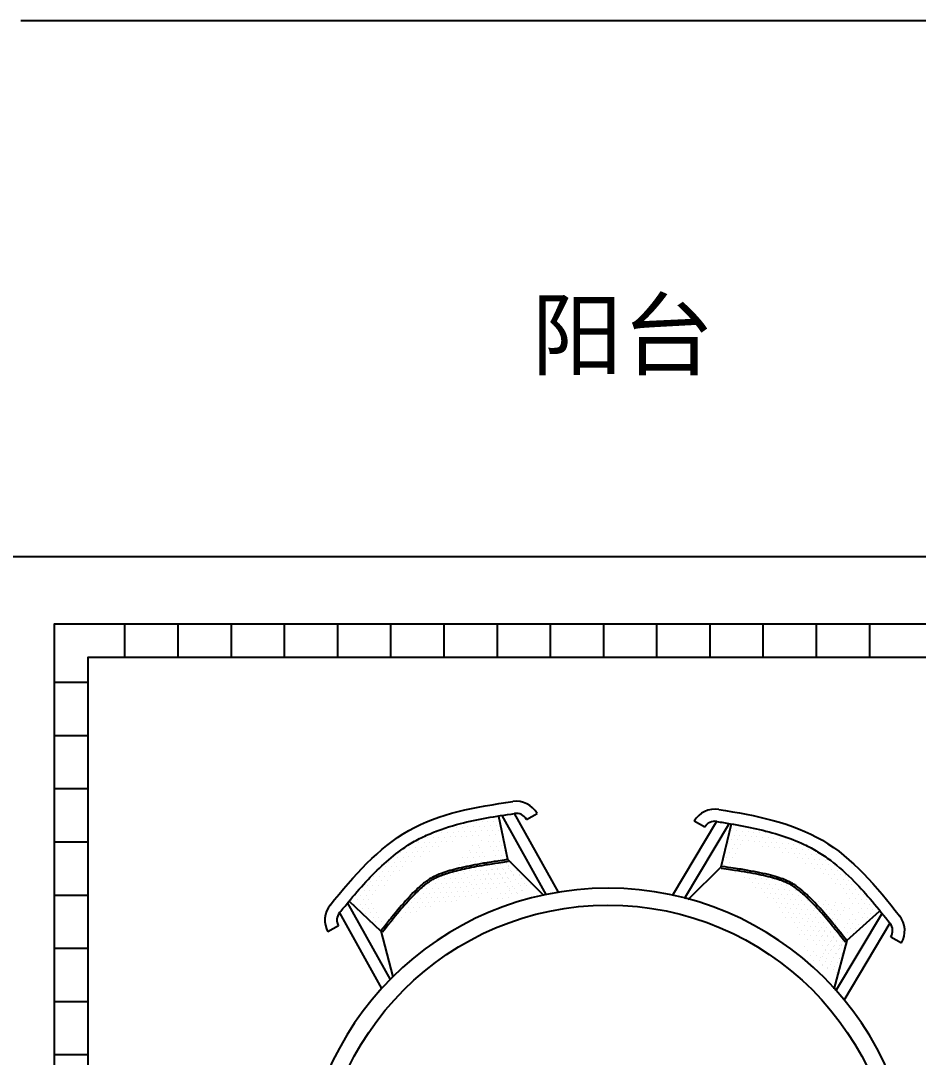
# Model space of a CAD drawing. Extents: x 3694 to 117786, y 20013 to 108631.
# Drawn here: x 80810 to 83489, y 38728 to 41821 of the extents above; entities that cross this region are included whole.
import ezdxf

# ---------------------------------------------------------------- set-up
doc = ezdxf.new("R2010")
doc.units = 0
doc.header["$LTSCALE"] = 1000
doc.header["$MEASUREMENT"] = 0
doc.linetypes.add('ACAD_ISO04W100', pattern=[30, 24, -3, 0, -3])
for name, color, linetype in [('BALCONY', 6, 'Continuous'), ('DOTE', 1, 'ACAD_ISO04W100'), ('PUB_TEXT', 7, 'Continuous'), ('家具', 253, 'Continuous'), ('铺地', 251, 'Continuous')]:
    doc.layers.add(name, color=color, linetype=linetype)
doc.layers.add('陈设', color=31, linetype='Continuous', lineweight=5)
doc.styles.get("Standard").update_dxf_attribs({"font": 'gbenor.shx', "bigfont": 'gbcbig.shx'})

# ---------------------------------------------------------------- blocks, each defined once
blk = doc.blocks.new('33')
at = {"layer": '家具'}
for p, q in [((-241537.2, 84683.5, 0), (-241406.3, 84448.7, 0)), ((-241500.5, 84666, 0), (-241469, 84683.9, 0)), ((-241574.4, 84678, 0), (-241442.8, 84441.9, 0)), ((-240933.6, 84660.1, 0), (-241066.2, 84438.1, 0)), ((-240896.3, 84654, 0), (-241030.3, 84429.6, 0)), ((-240968.9, 84642.9, 0), (-241000.2, 84661.3, 0)), ((-242034.9, 84416.6, 0), (-241907.6, 84188.3, 0)), ((-242058.8, 84387.3, 0), (-241932.9, 84161.5, 0)), ((-240439.6, 84385.9, 0), (-240578.2, 84153.8, 0)), ((-240441.1, 84382.9, 0), (-240441.1, 84382.9, 0)), ((-242061.6, 84348.1, 0), (-242093.2, 84330.2, 0)), ((-240416.3, 84356.4, 0), (-240554.1, 84125.7, 0)), ((-240413.1, 84315.9, 0), (-240381.8, 84297.5, 0))]:
    blk.add_line(p, q, dxfattribs=at)
at = {"layer": '家具', "color": 8, "linetype": 'Continuous'}
for p, q in [((-241683.4, 84656.7, 0), (-241683.4, 84656.7, 0)), ((-241666.5, 84657.5, 0), (-241666.5, 84657.5, 0)), ((-241649.6, 84658.3, 0), (-241649.6, 84658.3, 0)), ((-241632.7, 84659, 0), (-241632.7, 84659, 0)), ((-241615.8, 84659.8, 0), (-241615.8, 84659.8, 0)), ((-241599, 84660.5, 0), (-241599, 84660.5, 0)), ((-241589.4, 84674.5, 0), (-241589.4, 84674.5, 0)), ((-241556.8, 84546.4, 0), (-241583.3, 84674.9, 0)), ((-241582.1, 84661.3, 0), (-241582.1, 84661.3, 0)), ((-241572.6, 84675.3, 0), (-241572.6, 84675.3, 0)), ((-241769.9, 84625.8, 0), (-241769.9, 84625.8, 0)), ((-241753.1, 84626.5, 0), (-241753.1, 84626.5, 0)), ((-241736.2, 84627.3, 0), (-241736.2, 84627.3, 0)), ((-241726.7, 84641.3, 0), (-241726.7, 84641.3, 0)), ((-241719.3, 84628.1, 0), (-241719.3, 84628.1, 0)), ((-241709.8, 84642, 0), (-241709.8, 84642, 0)), ((-241702.4, 84628.8, 0), (-241702.4, 84628.8, 0)), ((-241692.9, 84642.8, 0), (-241692.9, 84642.8, 0)), ((-241685.5, 84629.6, 0), (-241685.5, 84629.6, 0)), ((-241676, 84643.5, 0), (-241676, 84643.5, 0)), ((-241668.6, 84630.3, 0), (-241668.6, 84630.3, 0)), ((-241661.3, 84617.1, 0), (-241661.3, 84617.1, 0)), ((-241659.1, 84644.3, 0), (-241659.1, 84644.3, 0)), ((-241651.8, 84631.1, 0), (-241651.8, 84631.1, 0)), ((-241644.4, 84617.9, 0), (-241644.4, 84617.9, 0)), ((-241642.2, 84645.1, 0), (-241642.2, 84645.1, 0)), ((-241634.9, 84631.9, 0), (-241634.9, 84631.9, 0)), ((-241625.4, 84645.8, 0), (-241625.4, 84645.8, 0)), ((-241618, 84632.6, 0), (-241618, 84632.6, 0)), ((-241610.6, 84619.4, 0), (-241610.6, 84619.4, 0)), ((-241608.5, 84646.6, 0), (-241608.5, 84646.6, 0)), ((-241601.1, 84633.4, 0), (-241601.1, 84633.4, 0)), ((-241593.8, 84620.2, 0), (-241593.8, 84620.2, 0)), ((-241591.6, 84647.3, 0), (-241591.6, 84647.3, 0)), ((-241584.2, 84634.1, 0), (-241584.2, 84634.1, 0)), ((-240897.7, 84620.6, 0), (-240897.7, 84620.6, 0)), ((-240890, 84633.6, 0), (-240890, 84633.6, 0)), ((-240882.2, 84646.5, 0), (-240882.2, 84646.5, 0)), ((-240880.9, 84619.3, 0), (-240880.9, 84619.3, 0)), ((-240873.1, 84632.3, 0), (-240873.1, 84632.3, 0)), ((-240865.3, 84645.3, 0), (-240865.3, 84645.3, 0)), ((-240864, 84618.1, 0), (-240864, 84618.1, 0)), ((-240856.2, 84631, 0), (-240856.2, 84631, 0)), ((-240848.5, 84644, 0), (-240848.5, 84644, 0)), ((-240839.4, 84629.8, 0), (-240839.4, 84629.8, 0)), ((-240822.5, 84628.5, 0), (-240822.5, 84628.5, 0)), ((-240805.7, 84627.2, 0), (-240805.7, 84627.2, 0)), ((-240788.8, 84626, 0), (-240788.8, 84626, 0)), ((-240772, 84624.7, 0), (-240772, 84624.7, 0)), ((-241839.6, 84595.6, 0), (-241839.6, 84595.6, 0)), ((-241822.7, 84596.3, 0), (-241822.7, 84596.3, 0)), ((-241813.2, 84610.3, 0), (-241813.2, 84610.3, 0)), ((-241805.9, 84597.1, 0), (-241805.9, 84597.1, 0)), ((-241796.3, 84611.1, 0), (-241796.3, 84611.1, 0)), ((-241789, 84597.9, 0), (-241789, 84597.9, 0)), ((-241779.5, 84611.8, 0), (-241779.5, 84611.8, 0)), ((-241772.1, 84598.6, 0), (-241772.1, 84598.6, 0)), ((-241762.6, 84612.6, 0), (-241762.6, 84612.6, 0)), ((-241755.2, 84599.4, 0), (-241755.2, 84599.4, 0)), ((-241745.7, 84613.3, 0), (-241745.7, 84613.3, 0)), ((-241738.3, 84600.1, 0), (-241738.3, 84600.1, 0)), ((-241728.8, 84614.1, 0), (-241728.8, 84614.1, 0)), ((-241721.5, 84600.9, 0), (-241721.5, 84600.9, 0)), ((-241711.9, 84614.9, 0), (-241711.9, 84614.9, 0)), ((-241695.1, 84615.6, 0), (-241695.1, 84615.6, 0)), ((-241678.2, 84616.4, 0), (-241678.2, 84616.4, 0)), ((-241662, 84587.3, 0), (-241662, 84587.3, 0)), ((-241645.1, 84588.1, 0), (-241645.1, 84588.1, 0)), ((-241635.6, 84602, 0), (-241635.6, 84602, 0)), ((-241615, 84598.8, 0), (-241615, 84598.8, 0)), ((-241598.1, 84599.5, 0), (-241598.1, 84599.5, 0)), ((-241590.7, 84586.3, 0), (-241590.7, 84586.3, 0)), ((-241581.2, 84600.3, 0), (-241581.2, 84600.3, 0)), ((-241581.2, 84600.3, 0), (-241581.2, 84600.3, 0)), ((-241573.8, 84587.1, 0), (-241573.8, 84587.1, 0)), ((-241573.8, 84587.1, 0), (-241573.8, 84587.1, 0)), ((-240896.4, 84593.4, 0), (-240896.4, 84593.4, 0)), ((-240888.6, 84606.3, 0), (-240888.6, 84606.3, 0)), ((-240879.5, 84592.1, 0), (-240879.5, 84592.1, 0)), ((-240871.8, 84605.1, 0), (-240871.8, 84605.1, 0)), ((-240862.7, 84590.8, 0), (-240862.7, 84590.8, 0)), ((-240854.9, 84603.8, 0), (-240854.9, 84603.8, 0)), ((-240847.2, 84616.8, 0), (-240847.2, 84616.8, 0)), ((-240838.1, 84602.5, 0), (-240838.1, 84602.5, 0)), ((-240830.3, 84615.5, 0), (-240830.3, 84615.5, 0)), ((-240821.2, 84601.3, 0), (-240821.2, 84601.3, 0)), ((-240813.4, 84614.3, 0), (-240813.4, 84614.3, 0)), ((-240804.4, 84600, 0), (-240804.4, 84600, 0)), ((-240796.6, 84613, 0), (-240796.6, 84613, 0)), ((-240787.5, 84598.7, 0), (-240787.5, 84598.7, 0)), ((-240779.7, 84611.7, 0), (-240779.7, 84611.7, 0)), ((-240770.6, 84597.5, 0), (-240770.6, 84597.5, 0)), ((-240762.9, 84610.5, 0), (-240762.9, 84610.5, 0)), ((-240753.8, 84596.2, 0), (-240753.8, 84596.2, 0)), ((-240746, 84609.2, 0), (-240746, 84609.2, 0)), ((-240736.9, 84595, 0), (-240736.9, 84595, 0)), ((-240729.2, 84607.9, 0), (-240729.2, 84607.9, 0)), ((-240720.1, 84593.7, 0), (-240720.1, 84593.7, 0)), ((-240712.3, 84606.7, 0), (-240712.3, 84606.7, 0)), ((-240703.2, 84592.4, 0), (-240703.2, 84592.4, 0)), ((-240686.4, 84591.2, 0), (-240686.4, 84591.2, 0)), ((-240669.5, 84589.9, 0), (-240669.5, 84589.9, 0)), ((-241875.6, 84566.9, 0), (-241875.6, 84566.9, 0)), ((-241866, 84580.9, 0), (-241866, 84580.9, 0)), ((-241858.7, 84567.7, 0), (-241858.7, 84567.7, 0)), ((-241849.2, 84581.6, 0), (-241849.2, 84581.6, 0)), ((-241841.8, 84568.4, 0), (-241841.8, 84568.4, 0)), ((-241834.4, 84555.2, 0), (-241834.4, 84555.2, 0)), ((-241832.3, 84582.4, 0), (-241832.3, 84582.4, 0)), ((-241824.9, 84569.2, 0), (-241824.9, 84569.2, 0)), ((-241817.6, 84556, 0), (-241817.6, 84556, 0)), ((-241815.4, 84583.1, 0), (-241815.4, 84583.1, 0)), ((-241808, 84569.9, 0), (-241808, 84569.9, 0)), ((-241798.5, 84583.9, 0), (-241798.5, 84583.9, 0)), ((-241791.1, 84570.7, 0), (-241791.1, 84570.7, 0)), ((-241781.6, 84584.7, 0), (-241781.6, 84584.7, 0)), ((-241764.7, 84585.4, 0), (-241764.7, 84585.4, 0)), ((-241671.5, 84573.4, 0), (-241671.5, 84573.4, 0)), ((-241666.3, 84566.7, 0), (-241666.3, 84566.7, 0)), ((-241649.4, 84567.4, 0), (-241649.4, 84567.4, 0)), ((-241639.9, 84581.4, 0), (-241639.9, 84581.4, 0)), ((-241632.5, 84568.2, 0), (-241632.5, 84568.2, 0)), ((-241607.6, 84585.6, 0), (-241607.6, 84585.6, 0)), ((-241600.2, 84572.4, 0), (-241600.2, 84572.4, 0)), ((-241592.9, 84559.2, 0), (-241592.9, 84559.2, 0)), ((-241592.9, 84559.2, 0), (-241592.9, 84559.2, 0)), ((-241583.4, 84573.1, 0), (-241583.4, 84573.1, 0)), ((-241583.4, 84573.1, 0), (-241583.4, 84573.1, 0)), ((-241576, 84559.9, 0), (-241576, 84559.9, 0)), ((-241576, 84559.9, 0), (-241576, 84559.9, 0)), ((-241566.5, 84573.9, 0), (-241566.5, 84573.9, 0)), ((-241566.5, 84573.9, 0), (-241566.5, 84573.9, 0)), ((-240911.9, 84567.4, 0), (-240911.9, 84567.4, 0)), ((-240904.1, 84580.4, 0), (-240904.1, 84580.4, 0)), ((-240895, 84566.2, 0), (-240895, 84566.2, 0)), ((-240887.3, 84579.1, 0), (-240887.3, 84579.1, 0)), ((-240878.2, 84564.9, 0), (-240878.2, 84564.9, 0)), ((-240870.4, 84577.9, 0), (-240870.4, 84577.9, 0)), ((-240795.3, 84585.8, 0), (-240795.3, 84585.8, 0)), ((-240778.4, 84584.5, 0), (-240778.4, 84584.5, 0)), ((-240761.6, 84583.2, 0), (-240761.6, 84583.2, 0)), ((-240744.7, 84582, 0), (-240744.7, 84582, 0)), ((-240735.6, 84567.7, 0), (-240735.6, 84567.7, 0)), ((-240727.8, 84580.7, 0), (-240727.8, 84580.7, 0)), ((-240718.7, 84566.5, 0), (-240718.7, 84566.5, 0)), ((-240711, 84579.4, 0), (-240711, 84579.4, 0)), ((-240701.9, 84565.2, 0), (-240701.9, 84565.2, 0)), ((-240694.1, 84578.2, 0), (-240694.1, 84578.2, 0)), ((-240685, 84563.9, 0), (-240685, 84563.9, 0)), ((-240677.3, 84576.9, 0), (-240677.3, 84576.9, 0)), ((-240668.2, 84562.7, 0), (-240668.2, 84562.7, 0)), ((-240660.4, 84575.6, 0), (-240660.4, 84575.6, 0)), ((-240651.3, 84561.4, 0), (-240651.3, 84561.4, 0)), ((-240643.6, 84574.4, 0), (-240643.6, 84574.4, 0)), ((-240634.5, 84560.1, 0), (-240634.5, 84560.1, 0)), ((-240617.6, 84558.9, 0), (-240617.6, 84558.9, 0)), ((-241921, 84524.3, 0), (-241921, 84524.3, 0)), ((-241911.5, 84538.2, 0), (-241911.5, 84538.2, 0)), ((-241904.1, 84525, 0), (-241904.1, 84525, 0)), ((-241902, 84552.2, 0), (-241902, 84552.2, 0)), ((-241894.6, 84539, 0), (-241894.6, 84539, 0)), ((-241887.2, 84525.8, 0), (-241887.2, 84525.8, 0)), ((-241885.1, 84552.9, 0), (-241885.1, 84552.9, 0)), ((-241877.7, 84539.7, 0), (-241877.7, 84539.7, 0)), ((-241870.4, 84526.5, 0), (-241870.4, 84526.5, 0)), ((-241868.2, 84553.7, 0), (-241868.2, 84553.7, 0)), ((-241860.8, 84540.5, 0), (-241860.8, 84540.5, 0)), ((-241851.3, 84554.5, 0), (-241851.3, 84554.5, 0)), ((-241844, 84541.3, 0), (-241844, 84541.3, 0)), ((-241700.1, 84531.5, 0), (-241700.1, 84531.5, 0)), ((-241694.9, 84524.8, 0), (-241694.9, 84524.8, 0)), ((-241692.7, 84551.9, 0), (-241692.7, 84551.9, 0)), ((-241685.3, 84538.7, 0), (-241685.3, 84538.7, 0)), ((-241675.8, 84552.7, 0), (-241675.8, 84552.7, 0)), ((-241668.5, 84539.5, 0), (-241668.5, 84539.5, 0)), ((-241658.9, 84553.5, 0), (-241658.9, 84553.5, 0)), ((-241651.6, 84540.3, 0), (-241651.6, 84540.3, 0)), ((-241642, 84554.2, 0), (-241642, 84554.2, 0)), ((-241634.7, 84541, 0), (-241634.7, 84541, 0)), ((-241627.3, 84527.8, 0), (-241627.3, 84527.8, 0)), ((-241625.2, 84555, 0), (-241625.2, 84555, 0)), ((-241617.8, 84541.8, 0), (-241617.8, 84541.8, 0)), ((-241610.4, 84528.6, 0), (-241610.4, 84528.6, 0)), ((-241595, 84532, 0), (-241595, 84532, 0)), ((-241593.6, 84529.3, 0), (-241593.6, 84529.3, 0)), ((-241585.5, 84546, 0), (-241585.5, 84546, 0)), ((-241585.5, 84546, 0), (-241585.5, 84546, 0)), ((-241578.2, 84532.8, 0), (-241578.2, 84532.8, 0)), ((-241578.2, 84532.8, 0), (-241578.2, 84532.8, 0)), ((-241568.6, 84546.7, 0), (-241568.6, 84546.7, 0)), ((-241568.6, 84546.7, 0), (-241568.6, 84546.7, 0)), ((-241561.3, 84533.5, 0), (-241561.3, 84533.5, 0)), ((-241561.3, 84533.5, 0), (-241561.3, 84533.5, 0)), ((-241554.6, 84527.4, 0), (-241554.6, 84527.4, 0)), ((-241554.6, 84527.4, 0), (-241554.6, 84527.4, 0)), ((-241553.1, 84524.8, 0), (-241553.1, 84524.8, 0)), ((-241545.1, 84541.4, 0), (-241545.1, 84541.4, 0)), ((-241537.7, 84528.2, 0), (-241537.7, 84528.2, 0)), ((-241537.7, 84528.2, 0), (-241537.7, 84528.2, 0)), ((-240913.7, 84532.4, 0), (-240913.7, 84532.4, 0)), ((-240902.8, 84553.2, 0), (-240902.8, 84553.2, 0)), ((-240893.7, 84538.9, 0), (-240893.7, 84538.9, 0)), ((-240885.9, 84551.9, 0), (-240885.9, 84551.9, 0)), ((-240692.8, 84551, 0), (-240692.8, 84551, 0)), ((-240675.9, 84549.7, 0), (-240675.9, 84549.7, 0)), ((-240666.9, 84535.5, 0), (-240666.9, 84535.5, 0)), ((-240659.1, 84548.4, 0), (-240659.1, 84548.4, 0)), ((-240650, 84534.2, 0), (-240650, 84534.2, 0)), ((-240642.2, 84547.2, 0), (-240642.2, 84547.2, 0)), ((-240633.1, 84532.9, 0), (-240633.1, 84532.9, 0)), ((-240625.4, 84545.9, 0), (-240625.4, 84545.9, 0)), ((-240616.3, 84531.7, 0), (-240616.3, 84531.7, 0)), ((-240608.5, 84544.6, 0), (-240608.5, 84544.6, 0)), ((-240599.4, 84530.4, 0), (-240599.4, 84530.4, 0)), ((-240582.6, 84529.1, 0), (-240582.6, 84529.1, 0)), ((-241956.9, 84495.6, 0), (-241956.9, 84495.6, 0)), ((-241947.4, 84509.5, 0), (-241947.4, 84509.5, 0)), ((-241940, 84496.3, 0), (-241940, 84496.3, 0)), ((-241930.5, 84510.3, 0), (-241930.5, 84510.3, 0)), ((-241923.2, 84497.1, 0), (-241923.2, 84497.1, 0)), ((-241913.6, 84511.1, 0), (-241913.6, 84511.1, 0)), ((-241906.3, 84497.9, 0), (-241906.3, 84497.9, 0)), ((-241896.8, 84511.8, 0), (-241896.8, 84511.8, 0)), ((-241879.9, 84512.6, 0), (-241879.9, 84512.6, 0)), ((-241752.9, 84502, 0), (-241752.9, 84502, 0)), ((-241736, 84502.8, 0), (-241736, 84502.8, 0)), ((-241726.5, 84516.8, 0), (-241726.5, 84516.8, 0)), ((-241719.1, 84503.6, 0), (-241719.1, 84503.6, 0)), ((-241702.2, 84504.3, 0), (-241702.2, 84504.3, 0)), ((-241692.7, 84518.3, 0), (-241692.7, 84518.3, 0)), ((-241687.5, 84511.6, 0), (-241687.5, 84511.6, 0)), ((-241685.3, 84505.1, 0), (-241685.3, 84505.1, 0)), ((-241670.6, 84512.3, 0), (-241670.6, 84512.3, 0)), ((-241663.3, 84499.1, 0), (-241663.3, 84499.1, 0)), ((-241653.7, 84513.1, 0), (-241653.7, 84513.1, 0)), ((-241646.4, 84499.9, 0), (-241646.4, 84499.9, 0)), ((-241636.9, 84513.9, 0), (-241636.9, 84513.9, 0)), ((-241629.5, 84500.7, 0), (-241629.5, 84500.7, 0)), ((-241620, 84514.6, 0), (-241620, 84514.6, 0)), ((-241614.1, 84504.1, 0), (-241614.1, 84504.1, 0)), ((-241612.6, 84501.4, 0), (-241612.6, 84501.4, 0)), ((-241604.6, 84518, 0), (-241604.6, 84518, 0)), ((-241603.1, 84515.4, 0), (-241603.1, 84515.4, 0)), ((-241597.2, 84504.8, 0), (-241597.2, 84504.8, 0)), ((-241595.7, 84502.2, 0), (-241595.7, 84502.2, 0)), ((-241587.7, 84518.8, 0), (-241587.7, 84518.8, 0)), ((-241586.2, 84516.1, 0), (-241586.2, 84516.1, 0)), ((-241580.3, 84505.6, 0), (-241580.3, 84505.6, 0)), ((-241578.8, 84502.9, 0), (-241578.8, 84502.9, 0)), ((-241570.8, 84519.6, 0), (-241570.8, 84519.6, 0)), ((-241570.8, 84519.6, 0), (-241570.8, 84519.6, 0)), ((-241569.3, 84516.9, 0), (-241569.3, 84516.9, 0)), ((-241563.4, 84506.4, 0), (-241563.4, 84506.4, 0)), ((-241563.4, 84506.4, 0), (-241563.4, 84506.4, 0)), ((-241562, 84503.7, 0), (-241562, 84503.7, 0)), ((-241553.9, 84520.3, 0), (-241553.9, 84520.3, 0)), ((-241553.9, 84520.3, 0), (-241553.9, 84520.3, 0)), ((-241547.2, 84514.2, 0), (-241547.2, 84514.2, 0)), ((-241547.2, 84514.2, 0), (-241547.2, 84514.2, 0)), ((-241545.7, 84511.6, 0), (-241545.7, 84511.6, 0)), ((-241539.9, 84501, 0), (-241539.9, 84501, 0)), ((-241539.9, 84501, 0), (-241539.9, 84501, 0)), ((-241538.4, 84498.4, 0), (-241538.4, 84498.4, 0)), ((-241529.3, 84515, 0), (-241529.3, 84515, 0)), ((-241529.3, 84515, 0), (-241529.3, 84515, 0)), ((-241527.9, 84512.4, 0), (-241527.9, 84512.4, 0)), ((-241522, 84501.8, 0), (-241522, 84501.8, 0)), ((-241522, 84501.8, 0), (-241522, 84501.8, 0)), ((-241520.5, 84499.2, 0), (-241520.5, 84499.2, 0)), ((-240921.5, 84519.4, 0), (-240921.5, 84519.4, 0)), ((-240877, 84507.8, 0), (-240877, 84507.8, 0)), ((-240826.5, 84504, 0), (-240826.5, 84504, 0)), ((-240809.6, 84502.8, 0), (-240809.6, 84502.8, 0)), ((-240640.9, 84519.9, 0), (-240640.9, 84519.9, 0)), ((-240624, 84518.7, 0), (-240624, 84518.7, 0)), ((-240615, 84504.4, 0), (-240615, 84504.4, 0)), ((-240607.2, 84517.4, 0), (-240607.2, 84517.4, 0)), ((-240598.1, 84503.2, 0), (-240598.1, 84503.2, 0)), ((-240590.3, 84516.1, 0), (-240590.3, 84516.1, 0)), ((-240581.2, 84501.9, 0), (-240581.2, 84501.9, 0)), ((-240573.5, 84514.9, 0), (-240573.5, 84514.9, 0)), ((-240564.4, 84500.6, 0), (-240564.4, 84500.6, 0)), ((-240547.5, 84499.4, 0), (-240547.5, 84499.4, 0)), ((-241976, 84467.7, 0), (-241976, 84467.7, 0)), ((-241966.5, 84481.6, 0), (-241966.5, 84481.6, 0)), ((-241959.1, 84468.4, 0), (-241959.1, 84468.4, 0)), ((-241949.6, 84482.4, 0), (-241949.6, 84482.4, 0)), ((-241942.2, 84469.2, 0), (-241942.2, 84469.2, 0)), ((-241932.7, 84483.1, 0), (-241932.7, 84483.1, 0)), ((-241925.3, 84469.9, 0), (-241925.3, 84469.9, 0)), ((-241915.8, 84483.9, 0), (-241915.8, 84483.9, 0)), ((-241805.7, 84472.6, 0), (-241805.7, 84472.6, 0)), ((-241788.8, 84473.4, 0), (-241788.8, 84473.4, 0)), ((-241779.3, 84487.3, 0), (-241779.3, 84487.3, 0)), ((-241771.9, 84474.1, 0), (-241771.9, 84474.1, 0)), ((-241762.4, 84488.1, 0), (-241762.4, 84488.1, 0)), ((-241755, 84474.9, 0), (-241755, 84474.9, 0)), ((-241745.5, 84488.8, 0), (-241745.5, 84488.8, 0)), ((-241738.1, 84475.6, 0), (-241738.1, 84475.6, 0)), ((-241730.8, 84462.4, 0), (-241730.8, 84462.4, 0)), ((-241728.6, 84489.6, 0), (-241728.6, 84489.6, 0)), ((-241721.3, 84476.4, 0), (-241721.3, 84476.4, 0)), ((-241713.9, 84463.2, 0), (-241713.9, 84463.2, 0)), ((-241711.7, 84490.3, 0), (-241711.7, 84490.3, 0)), ((-241704.4, 84477.1, 0), (-241704.4, 84477.1, 0)), ((-241697, 84463.9, 0), (-241697, 84463.9, 0)), ((-241694.9, 84491.1, 0), (-241694.9, 84491.1, 0)), ((-241687.5, 84477.9, 0), (-241687.5, 84477.9, 0)), ((-241680.1, 84464.7, 0), (-241680.1, 84464.7, 0)), ((-241678, 84491.9, 0), (-241678, 84491.9, 0)), ((-241670.6, 84478.7, 0), (-241670.6, 84478.7, 0)), ((-241665.4, 84472, 0), (-241665.4, 84472, 0)), ((-241655.9, 84485.9, 0), (-241655.9, 84485.9, 0)), ((-241648.5, 84472.7, 0), (-241648.5, 84472.7, 0)), ((-241639, 84486.7, 0), (-241639, 84486.7, 0)), ((-241631.7, 84473.5, 0), (-241631.7, 84473.5, 0)), ((-241623.6, 84490.1, 0), (-241623.6, 84490.1, 0)), ((-241622.1, 84487.5, 0), (-241622.1, 84487.5, 0)), ((-241614.8, 84474.3, 0), (-241614.8, 84474.3, 0)), ((-241606.7, 84490.9, 0), (-241606.7, 84490.9, 0)), ((-241605.3, 84488.2, 0), (-241605.3, 84488.2, 0)), ((-241597.9, 84475, 0), (-241597.9, 84475, 0)), ((-241588.4, 84489, 0), (-241588.4, 84489, 0)), ((-241581, 84475.8, 0), (-241581, 84475.8, 0)), ((-241573, 84492.4, 0), (-241573, 84492.4, 0)), ((-241571.5, 84489.7, 0), (-241571.5, 84489.7, 0)), ((-241565.6, 84479.2, 0), (-241565.6, 84479.2, 0)), ((-241564.1, 84476.5, 0), (-241564.1, 84476.5, 0)), ((-241558.3, 84466, 0), (-241558.3, 84466, 0)), ((-241556.1, 84493.1, 0), (-241556.1, 84493.1, 0)), ((-241556.1, 84493.1, 0), (-241556.1, 84493.1, 0)), ((-241554.6, 84490.5, 0), (-241554.6, 84490.5, 0)), ((-241548.7, 84479.9, 0), (-241548.7, 84479.9, 0)), ((-241548.7, 84479.9, 0), (-241548.7, 84479.9, 0)), ((-241541.4, 84466.7, 0), (-241541.4, 84466.7, 0)), ((-241541.4, 84466.7, 0), (-241541.4, 84466.7, 0)), ((-241532.5, 84487.8, 0), (-241532.5, 84487.8, 0)), ((-241532.5, 84487.8, 0), (-241532.5, 84487.8, 0)), ((-241525.2, 84474.6, 0), (-241525.2, 84474.6, 0)), ((-241525.2, 84474.6, 0), (-241525.2, 84474.6, 0)), ((-241519.4, 84467.5, 0), (-241519.4, 84467.5, 0)), ((-241514.6, 84488.6, 0), (-241514.6, 84488.6, 0)), ((-241514.6, 84488.6, 0), (-241514.6, 84488.6, 0)), ((-241507.3, 84475.4, 0), (-241507.3, 84475.4, 0)), ((-241507.3, 84475.4, 0), (-241507.3, 84475.4, 0)), ((-241501.5, 84468.3, 0), (-241501.5, 84468.3, 0)), ((-241490.1, 84471.3, 0), (-241490.1, 84471.3, 0)), ((-241490.1, 84471.3, 0), (-241490.1, 84471.3, 0)), ((-240851.1, 84492.3, 0), (-240851.1, 84492.3, 0)), ((-240834.2, 84491.1, 0), (-240834.2, 84491.1, 0)), ((-240825.1, 84476.8, 0), (-240825.1, 84476.8, 0)), ((-240817.4, 84489.8, 0), (-240817.4, 84489.8, 0)), ((-240816, 84462.6, 0), (-240816, 84462.6, 0)), ((-240808.3, 84475.6, 0), (-240808.3, 84475.6, 0)), ((-240800.5, 84488.5, 0), (-240800.5, 84488.5, 0)), ((-240791.4, 84474.3, 0), (-240791.4, 84474.3, 0)), ((-240783.7, 84487.3, 0), (-240783.7, 84487.3, 0)), ((-240774.6, 84473, 0), (-240774.6, 84473, 0)), ((-240766.8, 84486, 0), (-240766.8, 84486, 0)), ((-240757.7, 84471.8, 0), (-240757.7, 84471.8, 0)), ((-240750, 84484.7, 0), (-240750, 84484.7, 0)), ((-240740.9, 84470.5, 0), (-240740.9, 84470.5, 0)), ((-240733.1, 84483.5, 0), (-240733.1, 84483.5, 0)), ((-240724, 84469.2, 0), (-240724, 84469.2, 0)), ((-240707.2, 84468, 0), (-240707.2, 84468, 0)), ((-240589, 84488.9, 0), (-240589, 84488.9, 0)), ((-240579.9, 84474.7, 0), (-240579.9, 84474.7, 0)), ((-240572.2, 84487.7, 0), (-240572.2, 84487.7, 0)), ((-240563.1, 84473.4, 0), (-240563.1, 84473.4, 0)), ((-240555.3, 84486.4, 0), (-240555.3, 84486.4, 0)), ((-240546.2, 84472.2, 0), (-240546.2, 84472.2, 0)), ((-240538.4, 84485.1, 0), (-240538.4, 84485.1, 0)), ((-240529.3, 84470.9, 0), (-240529.3, 84470.9, 0)), ((-240512.5, 84469.6, 0), (-240512.5, 84469.6, 0)), ((-242011.9, 84439, 0), (-242011.9, 84439, 0)), ((-242002.4, 84452.9, 0), (-242002.4, 84452.9, 0)), ((-241995, 84439.7, 0), (-241995, 84439.7, 0)), ((-241985.5, 84453.7, 0), (-241985.5, 84453.7, 0)), ((-241978.1, 84440.5, 0), (-241978.1, 84440.5, 0)), ((-241968.6, 84454.5, 0), (-241968.6, 84454.5, 0)), ((-241961.3, 84441.3, 0), (-241961.3, 84441.3, 0)), ((-241951.7, 84455.2, 0), (-241951.7, 84455.2, 0)), ((-241824.7, 84444.7, 0), (-241824.7, 84444.7, 0)), ((-241815.2, 84458.6, 0), (-241815.2, 84458.6, 0)), ((-241807.8, 84445.4, 0), (-241807.8, 84445.4, 0)), ((-241800.5, 84432.2, 0), (-241800.5, 84432.2, 0)), ((-241798.3, 84459.4, 0), (-241798.3, 84459.4, 0)), ((-241791, 84446.2, 0), (-241791, 84446.2, 0)), ((-241783.6, 84433, 0), (-241783.6, 84433, 0)), ((-241781.4, 84460.2, 0), (-241781.4, 84460.2, 0)), ((-241774.1, 84446.9, 0), (-241774.1, 84446.9, 0)), ((-241766.7, 84433.7, 0), (-241766.7, 84433.7, 0)), ((-241764.6, 84460.9, 0), (-241764.6, 84460.9, 0)), ((-241757.2, 84447.7, 0), (-241757.2, 84447.7, 0)), ((-241749.8, 84434.5, 0), (-241749.8, 84434.5, 0)), ((-241747.7, 84461.7, 0), (-241747.7, 84461.7, 0)), ((-241740.3, 84448.5, 0), (-241740.3, 84448.5, 0)), ((-241732.9, 84435.3, 0), (-241732.9, 84435.3, 0)), ((-241723.4, 84449.2, 0), (-241723.4, 84449.2, 0)), ((-241716.1, 84436, 0), (-241716.1, 84436, 0)), ((-241706.5, 84450, 0), (-241706.5, 84450, 0)), ((-241699.2, 84436.8, 0), (-241699.2, 84436.8, 0)), ((-241689.7, 84450.7, 0), (-241689.7, 84450.7, 0)), ((-241682.3, 84437.5, 0), (-241682.3, 84437.5, 0)), ((-241672.8, 84451.5, 0), (-241672.8, 84451.5, 0)), ((-241665.4, 84438.3, 0), (-241665.4, 84438.3, 0)), ((-241658.1, 84458.8, 0), (-241658.1, 84458.8, 0)), ((-241650.7, 84445.6, 0), (-241650.7, 84445.6, 0)), ((-241643.3, 84432.4, 0), (-241643.3, 84432.4, 0)), ((-241641.2, 84459.5, 0), (-241641.2, 84459.5, 0)), ((-241633.8, 84446.3, 0), (-241633.8, 84446.3, 0)), ((-241624.3, 84460.3, 0), (-241624.3, 84460.3, 0)), ((-241616.9, 84447.1, 0), (-241616.9, 84447.1, 0)), ((-241607.4, 84461.1, 0), (-241607.4, 84461.1, 0)), ((-241590.5, 84461.8, 0), (-241590.5, 84461.8, 0)), ((-241578.9, 84444.1, 0), (-241578.9, 84444.1, 0)), ((-241562, 84444.9, 0), (-241562, 84444.9, 0)), ((-241554.6, 84431.7, 0), (-241554.6, 84431.7, 0)), ((-241552.5, 84458.9, 0), (-241552.5, 84458.9, 0)), ((-241550.9, 84452.8, 0), (-241550.9, 84452.8, 0)), ((-241545.1, 84445.7, 0), (-241545.1, 84445.7, 0)), ((-241535.6, 84459.6, 0), (-241535.6, 84459.6, 0)), ((-241531.8, 84447, 0), (-241531.8, 84447, 0)), ((-241528.2, 84446.4, 0), (-241528.2, 84446.4, 0)), ((-241515.6, 84454.9, 0), (-241515.6, 84454.9, 0)), ((-241512, 84454.3, 0), (-241512, 84454.3, 0)), ((-240799.2, 84461.3, 0), (-240799.2, 84461.3, 0)), ((-240790.1, 84447.1, 0), (-240790.1, 84447.1, 0)), ((-240782.3, 84460.1, 0), (-240782.3, 84460.1, 0)), ((-240781, 84432.8, 0), (-240781, 84432.8, 0)), ((-240773.2, 84445.8, 0), (-240773.2, 84445.8, 0)), ((-240765.5, 84458.8, 0), (-240765.5, 84458.8, 0)), ((-240764.1, 84431.6, 0), (-240764.1, 84431.6, 0)), ((-240756.4, 84444.6, 0), (-240756.4, 84444.6, 0)), ((-240748.6, 84457.5, 0), (-240748.6, 84457.5, 0)), ((-240739.5, 84443.3, 0), (-240739.5, 84443.3, 0)), ((-240731.8, 84456.3, 0), (-240731.8, 84456.3, 0)), ((-240722.7, 84442, 0), (-240722.7, 84442, 0)), ((-240714.9, 84455, 0), (-240714.9, 84455, 0)), ((-240705.8, 84440.8, 0), (-240705.8, 84440.8, 0)), ((-240698.1, 84453.7, 0), (-240698.1, 84453.7, 0)), ((-240689, 84439.5, 0), (-240689, 84439.5, 0)), ((-240681.2, 84452.5, 0), (-240681.2, 84452.5, 0)), ((-240672.1, 84438.2, 0), (-240672.1, 84438.2, 0)), ((-240655.3, 84437, 0), (-240655.3, 84437, 0)), ((-240554, 84459.2, 0), (-240554, 84459.2, 0)), ((-240544.9, 84444.9, 0), (-240544.9, 84444.9, 0)), ((-240537.1, 84457.9, 0), (-240537.1, 84457.9, 0)), ((-240528, 84443.7, 0), (-240528, 84443.7, 0)), ((-240520.3, 84456.7, 0), (-240520.3, 84456.7, 0)), ((-240511.2, 84442.4, 0), (-240511.2, 84442.4, 0)), ((-240503.4, 84455.4, 0), (-240503.4, 84455.4, 0)), ((-240494.3, 84441.1, 0), (-240494.3, 84441.1, 0)), ((-241934.8, 84332.1, 0), (-242030.2, 84422.2, 0)), ((-242021.4, 84425, 0), (-242021.4, 84425, 0)), ((-242014.1, 84411.8, 0), (-242014.1, 84411.8, 0)), ((-242004.5, 84425.8, 0), (-242004.5, 84425.8, 0)), ((-241997.2, 84412.6, 0), (-241997.2, 84412.6, 0)), ((-241987.7, 84426.5, 0), (-241987.7, 84426.5, 0)), ((-241980.3, 84413.3, 0), (-241980.3, 84413.3, 0)), ((-241970.8, 84427.3, 0), (-241970.8, 84427.3, 0)), ((-241963.4, 84414.1, 0), (-241963.4, 84414.1, 0)), ((-241956.1, 84400.9, 0), (-241956.1, 84400.9, 0)), ((-241870.2, 84402, 0), (-241870.2, 84402, 0)), ((-241860.6, 84416, 0), (-241860.6, 84416, 0)), ((-241853.3, 84402.8, 0), (-241853.3, 84402.8, 0)), ((-241843.8, 84416.8, 0), (-241843.8, 84416.8, 0)), ((-241836.4, 84403.5, 0), (-241836.4, 84403.5, 0)), ((-241834.2, 84430.7, 0), (-241834.2, 84430.7, 0)), ((-241826.9, 84417.5, 0), (-241826.9, 84417.5, 0)), ((-241819.5, 84404.3, 0), (-241819.5, 84404.3, 0)), ((-241817.4, 84431.5, 0), (-241817.4, 84431.5, 0)), ((-241810, 84418.3, 0), (-241810, 84418.3, 0)), ((-241802.6, 84405.1, 0), (-241802.6, 84405.1, 0)), ((-241793.1, 84419, 0), (-241793.1, 84419, 0)), ((-241785.8, 84405.8, 0), (-241785.8, 84405.8, 0)), ((-241776.2, 84419.8, 0), (-241776.2, 84419.8, 0)), ((-241759.4, 84420.5, 0), (-241759.4, 84420.5, 0)), ((-241742.5, 84421.3, 0), (-241742.5, 84421.3, 0)), ((-241725.6, 84422.1, 0), (-241725.6, 84422.1, 0)), ((-241708.7, 84422.8, 0), (-241708.7, 84422.8, 0)), ((-241605.3, 84429.4, 0), (-241605.3, 84429.4, 0)), ((-241588.4, 84430.2, 0), (-241588.4, 84430.2, 0)), ((-241571.5, 84430.9, 0), (-241571.5, 84430.9, 0)), ((-240755, 84417.3, 0), (-240755, 84417.3, 0)), ((-240747.3, 84430.3, 0), (-240747.3, 84430.3, 0)), ((-240745.9, 84403.1, 0), (-240745.9, 84403.1, 0)), ((-240738.2, 84416.1, 0), (-240738.2, 84416.1, 0)), ((-240730.4, 84429, 0), (-240730.4, 84429, 0)), ((-240729.1, 84401.8, 0), (-240729.1, 84401.8, 0)), ((-240721.3, 84414.8, 0), (-240721.3, 84414.8, 0)), ((-240713.6, 84427.8, 0), (-240713.6, 84427.8, 0)), ((-240712.2, 84400.6, 0), (-240712.2, 84400.6, 0)), ((-240704.5, 84413.5, 0), (-240704.5, 84413.5, 0)), ((-240696.7, 84426.5, 0), (-240696.7, 84426.5, 0)), ((-240687.6, 84412.3, 0), (-240687.6, 84412.3, 0)), ((-240679.9, 84425.2, 0), (-240679.9, 84425.2, 0)), ((-240670.8, 84411, 0), (-240670.8, 84411, 0)), ((-240663, 84424, 0), (-240663, 84424, 0)), ((-240653.9, 84409.7, 0), (-240653.9, 84409.7, 0)), ((-240640.3, 84400.6, 0), (-240640.3, 84400.6, 0)), ((-240637.1, 84408.5, 0), (-240637.1, 84408.5, 0)), ((-240632.5, 84413.6, 0), (-240632.5, 84413.6, 0)), ((-240629.3, 84421.4, 0), (-240629.3, 84421.4, 0)), ((-240615.7, 84412.3, 0), (-240615.7, 84412.3, 0)), ((-240607.9, 84425.3, 0), (-240607.9, 84425.3, 0)), ((-240598.8, 84411.1, 0), (-240598.8, 84411.1, 0)), ((-240582, 84409.8, 0), (-240582, 84409.8, 0)), ((-240578.8, 84417.6, 0), (-240578.8, 84417.6, 0)), ((-240561.9, 84416.4, 0), (-240561.9, 84416.4, 0)), ((-240552.8, 84402.1, 0), (-240552.8, 84402.1, 0)), ((-240536, 84400.9, 0), (-240536, 84400.9, 0)), ((-240535.8, 84430.7, 0), (-240535.8, 84430.7, 0)), ((-240526.7, 84416.5, 0), (-240526.7, 84416.5, 0)), ((-240518.9, 84429.4, 0), (-240518.9, 84429.4, 0)), ((-240509.8, 84415.2, 0), (-240509.8, 84415.2, 0)), ((-240502.1, 84428.2, 0), (-240502.1, 84428.2, 0)), ((-240500.7, 84401, 0), (-240500.7, 84401, 0)), ((-240493, 84413.9, 0), (-240493, 84413.9, 0)), ((-240485.2, 84426.9, 0), (-240485.2, 84426.9, 0)), ((-240476.1, 84412.7, 0), (-240476.1, 84412.7, 0)), ((-242006.7, 84398.6, 0), (-242006.7, 84398.6, 0)), ((-241989.8, 84399.4, 0), (-241989.8, 84399.4, 0)), ((-241982.5, 84386.2, 0), (-241982.5, 84386.2, 0)), ((-241975.1, 84373, 0), (-241975.1, 84373, 0)), ((-241972.9, 84400.1, 0), (-241972.9, 84400.1, 0)), ((-241965.6, 84386.9, 0), (-241965.6, 84386.9, 0)), ((-241958.2, 84373.7, 0), (-241958.2, 84373.7, 0)), ((-241948.7, 84387.7, 0), (-241948.7, 84387.7, 0)), ((-241941.3, 84374.5, 0), (-241941.3, 84374.5, 0)), ((-241872.3, 84374.9, 0), (-241872.3, 84374.9, 0)), ((-241862.8, 84388.8, 0), (-241862.8, 84388.8, 0)), ((-241845.9, 84389.6, 0), (-241845.9, 84389.6, 0)), ((-241829, 84390.3, 0), (-241829, 84390.3, 0)), ((-240736.8, 84388.9, 0), (-240736.8, 84388.9, 0)), ((-240727.8, 84374.6, 0), (-240727.8, 84374.6, 0)), ((-240720, 84387.6, 0), (-240720, 84387.6, 0)), ((-240710.9, 84373.3, 0), (-240710.9, 84373.3, 0)), ((-240703.1, 84386.3, 0), (-240703.1, 84386.3, 0)), ((-240695.4, 84399.3, 0), (-240695.4, 84399.3, 0)), ((-240694, 84372.1, 0), (-240694, 84372.1, 0)), ((-240686.3, 84385.1, 0), (-240686.3, 84385.1, 0)), ((-240678.5, 84398, 0), (-240678.5, 84398, 0)), ((-240677.2, 84370.8, 0), (-240677.2, 84370.8, 0)), ((-240669.4, 84383.8, 0), (-240669.4, 84383.8, 0)), ((-240661.7, 84396.8, 0), (-240661.7, 84396.8, 0)), ((-240652.6, 84382.5, 0), (-240652.6, 84382.5, 0)), ((-240644.8, 84395.5, 0), (-240644.8, 84395.5, 0)), ((-240638.9, 84373.4, 0), (-240638.9, 84373.4, 0)), ((-240631.2, 84386.4, 0), (-240631.2, 84386.4, 0)), ((-240622.1, 84372.1, 0), (-240622.1, 84372.1, 0)), ((-240606.6, 84398.1, 0), (-240606.6, 84398.1, 0)), ((-240597.5, 84383.9, 0), (-240597.5, 84383.9, 0)), ((-240589.7, 84396.8, 0), (-240589.7, 84396.8, 0)), ((-240580.6, 84382.6, 0), (-240580.6, 84382.6, 0)), ((-240572.9, 84395.6, 0), (-240572.9, 84395.6, 0)), ((-240563.8, 84381.3, 0), (-240563.8, 84381.3, 0)), ((-240556, 84394.3, 0), (-240556, 84394.3, 0)), ((-240544.8, 84304.8, 0), (-240446.8, 84392, 0)), ((-240528.5, 84381.4, 0), (-240528.5, 84381.4, 0)), ((-240508.5, 84388, 0), (-240508.5, 84388, 0)), ((-240499.4, 84373.7, 0), (-240499.4, 84373.7, 0)), ((-240491.6, 84386.7, 0), (-240491.6, 84386.7, 0)), ((-240483.9, 84399.7, 0), (-240483.9, 84399.7, 0)), ((-240482.5, 84372.5, 0), (-240482.5, 84372.5, 0)), ((-240474.8, 84385.4, 0), (-240474.8, 84385.4, 0)), ((-240467, 84398.4, 0), (-240467, 84398.4, 0)), ((-240457.9, 84384.2, 0), (-240457.9, 84384.2, 0)), ((-240450.2, 84397.2, 0), (-240450.2, 84397.2, 0)), ((-241967.7, 84359.8, 0), (-241967.7, 84359.8, 0)), ((-241950.9, 84360.5, 0), (-241950.9, 84360.5, 0)), ((-241938.3, 84340.6, 0), (-241938.3, 84340.6, 0)), ((-241934, 84361.3, 0), (-241934, 84361.3, 0)), ((-241898.7, 84360.2, 0), (-241898.7, 84360.2, 0)), ((-240701.8, 84359.1, 0), (-240701.8, 84359.1, 0)), ((-240692.7, 84344.9, 0), (-240692.7, 84344.9, 0)), ((-240685, 84357.8, 0), (-240685, 84357.8, 0)), ((-240671.3, 84348.7, 0), (-240671.3, 84348.7, 0)), ((-240663.5, 84361.7, 0), (-240663.5, 84361.7, 0)), ((-240660.3, 84369.5, 0), (-240660.3, 84369.5, 0)), ((-240654.4, 84347.5, 0), (-240654.4, 84347.5, 0)), ((-240646.7, 84360.4, 0), (-240646.7, 84360.4, 0)), ((-240637.6, 84346.2, 0), (-240637.6, 84346.2, 0)), ((-240629.8, 84359.2, 0), (-240629.8, 84359.2, 0)), ((-240620.7, 84344.9, 0), (-240620.7, 84344.9, 0)), ((-240613, 84357.9, 0), (-240613, 84357.9, 0)), ((-240603.9, 84343.7, 0), (-240603.9, 84343.7, 0)), ((-240596.1, 84356.6, 0), (-240596.1, 84356.6, 0)), ((-240588.4, 84369.6, 0), (-240588.4, 84369.6, 0)), ((-240587, 84342.4, 0), (-240587, 84342.4, 0)), ((-240579.3, 84355.4, 0), (-240579.3, 84355.4, 0)), ((-240571.5, 84368.3, 0), (-240571.5, 84368.3, 0)), ((-240551.8, 84342.5, 0), (-240551.8, 84342.5, 0)), ((-240551.8, 84342.5, 0), (-240551.8, 84342.5, 0)), ((-240544, 84355.5, 0), (-240544, 84355.5, 0)), ((-240536.3, 84368.4, 0), (-240536.3, 84368.4, 0)), ((-240534.9, 84341.2, 0), (-240534.9, 84341.2, 0)), ((-240534.9, 84341.2, 0), (-240534.9, 84341.2, 0)), ((-240527.2, 84354.2, 0), (-240527.2, 84354.2, 0)), ((-240519.4, 84367.2, 0), (-240519.4, 84367.2, 0)), ((-240518.1, 84339.9, 0), (-240518.1, 84339.9, 0)), ((-240518.1, 84339.9, 0), (-240518.1, 84339.9, 0)), ((-240510.3, 84352.9, 0), (-240510.3, 84352.9, 0)), ((-240510.3, 84352.9, 0), (-240510.3, 84352.9, 0)), ((-241930.9, 84327.4, 0), (-241930.9, 84327.4, 0)), ((-240686.8, 84322.8, 0), (-240686.8, 84322.8, 0)), ((-240679, 84335.8, 0), (-240679, 84335.8, 0)), ((-240669.9, 84321.5, 0), (-240669.9, 84321.5, 0)), ((-240662.2, 84334.5, 0), (-240662.2, 84334.5, 0)), ((-240653.1, 84320.2, 0), (-240653.1, 84320.2, 0)), ((-240645.3, 84333.2, 0), (-240645.3, 84333.2, 0)), ((-240636.2, 84319, 0), (-240636.2, 84319, 0)), ((-240628.5, 84332, 0), (-240628.5, 84332, 0)), ((-240626.9, 84334.6, 0), (-240626.9, 84334.6, 0)), ((-240619.4, 84317.7, 0), (-240619.4, 84317.7, 0)), ((-240617.8, 84320.3, 0), (-240617.8, 84320.3, 0)), ((-240611.6, 84330.7, 0), (-240611.6, 84330.7, 0)), ((-240610.1, 84333.3, 0), (-240610.1, 84333.3, 0)), ((-240602.5, 84316.4, 0), (-240602.5, 84316.4, 0)), ((-240601, 84319.1, 0), (-240601, 84319.1, 0)), ((-240594.8, 84329.4, 0), (-240594.8, 84329.4, 0)), ((-240593.2, 84332, 0), (-240593.2, 84332, 0)), ((-240585.7, 84315.2, 0), (-240585.7, 84315.2, 0)), ((-240584.1, 84317.8, 0), (-240584.1, 84317.8, 0)), ((-240577.9, 84328.2, 0), (-240577.9, 84328.2, 0)), ((-240576.4, 84330.8, 0), (-240576.4, 84330.8, 0)), ((-240567.3, 84316.5, 0), (-240567.3, 84316.5, 0)), ((-240567.3, 84316.5, 0), (-240567.3, 84316.5, 0)), ((-240559.5, 84329.5, 0), (-240559.5, 84329.5, 0)), ((-240559.5, 84329.5, 0), (-240559.5, 84329.5, 0)), ((-240550.4, 84315.3, 0), (-240550.4, 84315.3, 0)), ((-240550.4, 84315.3, 0), (-240550.4, 84315.3, 0)), ((-240542.7, 84328.2, 0), (-240542.7, 84328.2, 0)), ((-240542.7, 84328.2, 0), (-240542.7, 84328.2, 0)), ((-240525.8, 84327, 0), (-240525.8, 84327, 0)), ((-240525.8, 84327, 0), (-240525.8, 84327, 0)), ((-240670.3, 84288.3, 0), (-240670.3, 84288.3, 0)), ((-240660.8, 84307.3, 0), (-240660.8, 84307.3, 0)), ((-240644, 84306, 0), (-240644, 84306, 0)), ((-240634.9, 84291.8, 0), (-240634.9, 84291.8, 0)), ((-240627.1, 84304.7, 0), (-240627.1, 84304.7, 0)), ((-240618, 84290.5, 0), (-240618, 84290.5, 0)), ((-240610.3, 84303.5, 0), (-240610.3, 84303.5, 0)), ((-240607.4, 84278.9, 0), (-240607.4, 84278.9, 0)), ((-240601.2, 84289.2, 0), (-240601.2, 84289.2, 0)), ((-240599.6, 84291.8, 0), (-240599.6, 84291.8, 0)), ((-240593.4, 84302.2, 0), (-240593.4, 84302.2, 0)), ((-240591.9, 84304.8, 0), (-240591.9, 84304.8, 0)), ((-240590.5, 84277.6, 0), (-240590.5, 84277.6, 0)), ((-240590.5, 84277.6, 0), (-240590.5, 84277.6, 0)), ((-240584.3, 84288, 0), (-240584.3, 84288, 0)), ((-240544.8, 84304.8, 0), (-240583.4, 84159.6, 0)), ((-240582.8, 84290.6, 0), (-240582.8, 84290.6, 0)), ((-240582.8, 84290.6, 0), (-240582.8, 84290.6, 0)), ((-240576.6, 84300.9, 0), (-240576.6, 84300.9, 0)), ((-240575, 84303.6, 0), (-240575, 84303.6, 0)), ((-240575, 84303.6, 0), (-240575, 84303.6, 0)), ((-240569.4, 84277.9, 0), (-240569.4, 84277.9, 0)), ((-240567.8, 84280.5, 0), (-240567.8, 84280.5, 0)), ((-240567.8, 84280.5, 0), (-240567.8, 84280.5, 0)), ((-240565.9, 84289.3, 0), (-240565.9, 84289.3, 0)), ((-240565.9, 84289.3, 0), (-240565.9, 84289.3, 0)), ((-240561.6, 84290.8, 0), (-240561.6, 84290.8, 0)), ((-240560.1, 84293.5, 0), (-240560.1, 84293.5, 0)), ((-240560.1, 84293.5, 0), (-240560.1, 84293.5, 0)), ((-240558.2, 84302.3, 0), (-240558.2, 84302.3, 0)), ((-240558.2, 84302.3, 0), (-240558.2, 84302.3, 0)), ((-240551, 84279.2, 0), (-240551, 84279.2, 0)), ((-240551, 84279.2, 0), (-240551, 84279.2, 0)), ((-240543.2, 84292.2, 0), (-240543.2, 84292.2, 0)), ((-240661.2, 84274.1, 0), (-240661.2, 84274.1, 0)), ((-240652.1, 84259.8, 0), (-240652.1, 84259.8, 0)), ((-240644.4, 84272.8, 0), (-240644.4, 84272.8, 0)), ((-240635.3, 84258.6, 0), (-240635.3, 84258.6, 0)), ((-240622.9, 84252.9, 0), (-240622.9, 84252.9, 0)), ((-240618.4, 84257.3, 0), (-240618.4, 84257.3, 0)), ((-240615.1, 84265.9, 0), (-240615.1, 84265.9, 0)), ((-240608.9, 84276.3, 0), (-240608.9, 84276.3, 0)), ((-240606, 84251.7, 0), (-240606, 84251.7, 0)), ((-240606, 84251.7, 0), (-240606, 84251.7, 0)), ((-240598.3, 84264.6, 0), (-240598.3, 84264.6, 0)), ((-240598.3, 84264.6, 0), (-240598.3, 84264.6, 0)), ((-240592.1, 84275, 0), (-240592.1, 84275, 0)), ((-240583.3, 84254.5, 0), (-240583.3, 84254.5, 0)), ((-240583.3, 84254.5, 0), (-240583.3, 84254.5, 0)), ((-240577.2, 84264.9, 0), (-240577.2, 84264.9, 0)), ((-240575.6, 84267.5, 0), (-240575.6, 84267.5, 0)), ((-240575.6, 84267.5, 0), (-240575.6, 84267.5, 0)), ((-240567.5, 84249.8, 0), (-240567.5, 84249.8, 0)), ((-240566, 84252.4, 0), (-240566, 84252.4, 0)), ((-240566, 84252.4, 0), (-240566, 84252.4, 0)), ((-240559.8, 84262.8, 0), (-240559.8, 84262.8, 0)), ((-240558.2, 84265.4, 0), (-240558.2, 84265.4, 0)), ((-240558.2, 84265.4, 0), (-240558.2, 84265.4, 0)), ((-240643, 84245.6, 0), (-240643, 84245.6, 0)), ((-240626.2, 84244.3, 0), (-240626.2, 84244.3, 0)), ((-240618.4, 84233.6, 0), (-240618.4, 84233.6, 0)), ((-240617.1, 84230.1, 0), (-240617.1, 84230.1, 0)), ((-240609.3, 84243.1, 0), (-240609.3, 84243.1, 0)), ((-240603.4, 84223.5, 0), (-240603.4, 84223.5, 0)), ((-240602.1, 84220, 0), (-240602.1, 84220, 0)), ((-240594.4, 84233, 0), (-240594.4, 84233, 0)), ((-240591.1, 84241.6, 0), (-240591.1, 84241.6, 0)), ((-240591.1, 84241.6, 0), (-240591.1, 84241.6, 0)), ((-240584.7, 84217.9, 0), (-240584.7, 84217.9, 0)), ((-240581.5, 84226.5, 0), (-240581.5, 84226.5, 0)), ((-240581.5, 84226.5, 0), (-240581.5, 84226.5, 0)), ((-240573.7, 84239.4, 0), (-240573.7, 84239.4, 0)), ((-240573.7, 84239.4, 0), (-240573.7, 84239.4, 0)), ((-240576.5, 84209.5, 0), (-240576.5, 84209.5, 0)), ((-240576.5, 84209.5, 0), (-240576.5, 84209.5, 0))]:
    blk.add_line(p, q, dxfattribs=at)
at = {"layer": '家具', "color": 8}
for p, q in [((-240919.4, 84525.1, 0), (-240889, 84652.7, 0)), ((-241556.8, 84546.4, 0), (-241450.3, 84440.3, 0)), ((-240918.6, 84525.9, 0), (-241018.9, 84426.5, 0)), ((-241935.1, 84333.2, 0), (-241899.2, 84196.7, 0))]:
    blk.add_line(p, q, dxfattribs=at)
at = {"layer": '家具'}
for centre, major_axis, start_param, end_param in [((-241531.4, 84648.5, 0), (-0.2, 71.7), -1.057579, 0.138263), ((-241531.4, 84648.5, 0), (-25.1, 25.1), 4.442395, 5.638238), ((-240938.3, 84624.9, 0), (0.1, 71.7), -0.155187, 1.040656), ((-240938.3, 84624.9, 0), (25.1, 25.1), 0.628559, 1.824402), ((-241257.3, 83549.2, 0), (0, 911.8), -1.570744, 4.712441), ((-241257.3, 83549.2, 0), (-0.2, 861.1), 4.712121448706391, 10.99530675588598), ((-242030.8, 84365.6, 0), (-0.1, 71.7), 0.88953, 2.085373), ((-242030.8, 84365.6, 0), (-25.1, 25.1), 0.10496, 1.300803), ((-240443.6, 84333.9, 0), (-0.1, 71.7), 4.179504, 5.375346), ((-240443.6, 84333.9, 0), (25.1, 25.1), 4.965994, 6.161837)]:
    blk.add_ellipse(centre, major_axis=major_axis, ratio=1, start_param=start_param, end_param=end_param, dxfattribs=at)
for points in [[(-242086.5, 84410.7, 0), (-242015.9, 84498, 0), (-241870.2, 84664.4, 0), (-241652.5, 84703.8, 0), (-241541.4, 84719.5, 0)], [(-240927.1, 84695.8, 0), (-240816.3, 84678.3, 0), (-240599.3, 84635.2, 0), (-240456.3, 84466.5, 0), (-240387.1, 84378.1, 0)]]:
    blk.add_open_spline(points, degree=3, dxfattribs=at)
for points in [[(-242058.3, 84387.9, 0), (-242049.7, 84398.5, 0), (-242041.1, 84409.1, 0), (-242015.2, 84440.2, 0), (-241997.8, 84460.4, 0), (-241944.7, 84517.9, 0), (-241908, 84552.1, 0), (-241856, 84588.2, 0), (-241843.1, 84596.3, 0), (-241816.5, 84610.9, 0), (-241802.7, 84617.5, 0), (-241760, 84635.7, 0), (-241729.7, 84645.5, 0), (-241647, 84666.8, 0), (-241592.4, 84675.7, 0), (-241536.3, 84683.6, 0)], [(-240932.8, 84660, 0), (-240919.3, 84657.8, 0), (-240905.9, 84655.6, 0), (-240865.9, 84648.8, 0), (-240839.8, 84643.8, 0), (-240763.4, 84626.5, 0), (-240715.4, 84611.9, 0), (-240658.2, 84584.9, 0), (-240644.7, 84577.7, 0), (-240618.8, 84562, 0), (-240606.1, 84553.4, 0), (-240569, 84525.5, 0), (-240545.4, 84504.2, 0), (-240485.6, 84443.2, 0), (-240450.6, 84400.3, 0), (-240415.7, 84355.7, 0)]]:
    blk.add_open_spline(points, degree=3, knots=[1.967752, 1.967752, 1.967752, 1.967752, 3.633402, 3.633402, 6.964702, 6.964702, 13.627303, 13.627303, 15.767216, 15.767216, 17.90713, 17.90713, 22.186958, 22.186958, 29.080597, 29.080597, 29.080597, 29.080597], dxfattribs=at)
at = {"layer": '家具', "color": 8}
for points, knots in [([(-241556.8, 84546.4, 0), (-241604.9, 84539, 0), (-241616.9, 84537.1, 0), (-241653.2, 84530.8, 0), (-241675.7, 84526.5, 0), (-241715.1, 84517.4, 0), (-241732.1, 84512.6, 0), (-241757, 84504.2, 0), (-241766, 84500.6, 0), (-241776.6, 84495.7, 0), (-241779.6, 84494.2, 0), (-241784.1, 84491.8, 0), (-241785.8, 84490.8, 0), (-241790.5, 84488, 0), (-241794.1, 84485.7, 0), (-241802.1, 84480, 0), (-241806.5, 84476.6, 0), (-241822.3, 84463.4, 0), (-241835.4, 84451.1, 0), (-241864.7, 84419.8, 0), (-241880.9, 84400.8, 0), (-241907.3, 84368.4, 0), (-241916.5, 84356.8, 0), (-241935.1, 84333.2, 0)], [1.978532, 1.978532, 1.978532, 1.978532, 3.634766, 3.634766, 7.177887, 7.177887, 10.721007, 10.721007, 13.47295, 13.47295, 14.744189, 14.744189, 15.613422, 15.613422, 17.351888, 17.351888, 19.090353, 19.090353, 23.076789, 23.076789, 27.063224, 27.063224, 29.080597, 29.080597, 29.080597, 29.080597]), ([(-241554.9, 84540.5, 0), (-241603, 84533.2, 0), (-241614.5, 84531.3, 0), (-241647.4, 84525.7, 0), (-241667.6, 84521.9, 0), (-241703.6, 84514, 0), (-241719.5, 84509.8, 0), (-241746.6, 84501.6, 0), (-241757.8, 84497.4, 0), (-241770.6, 84491.9, 0), (-241774, 84490.2, 0), (-241779.3, 84487.5, 0), (-241781.3, 84486.4, 0), (-241784.5, 84484.6, 0), (-241785.7, 84483.8, 0), (-241788.5, 84482, 0), (-241790, 84481.1, 0), (-241794.7, 84477.9, 0), (-241798.1, 84475.4, 0), (-241810.9, 84465.3, 0), (-241821.9, 84455.6, 0), (-241846.6, 84430.7, 0), (-241860.3, 84415.5, 0), (-241889.6, 84380.9, 0), (-241904.9, 84361.7, 0), (-241930.4, 84329.4, 0)], [1.967752, 1.967752, 1.967752, 1.967752, 3.538043, 3.538043, 6.678626, 6.678626, 9.819208, 9.819208, 12.95979, 12.95979, 14.380859, 14.380859, 15.394029, 15.394029, 16.139297, 16.139297, 16.884565, 16.884565, 18.375102, 18.375102, 21.995622, 21.995622, 25.616142, 25.616142, 29.080597, 29.080597, 29.080597, 29.080597])]:
    blk.add_open_spline(points, degree=3, knots=knots, dxfattribs=at)
at = {"layer": '家具', "color": 8, "linetype": 'Continuous'}
for points, knots in [([(-240544.8, 84304.8, 0), (-240575.2, 84342.8, 0), (-240582.9, 84352.3, 0), (-240606.5, 84380.6, 0), (-240621.5, 84397.9, 0), (-240649, 84427.4, 0), (-240661.7, 84439.7, 0), (-240681.4, 84457.1, 0), (-240689.1, 84463.1, 0), (-240698.6, 84469.8, 0), (-240701.4, 84471.7, 0), (-240705.7, 84474.4, 0), (-240707.4, 84475.4, 0), (-240712.2, 84478.1, 0), (-240716, 84480, 0), (-240724.9, 84484.1, 0), (-240730.1, 84486.2, 0), (-240749.4, 84493.3, 0), (-240766.7, 84498.5, 0), (-240808.4, 84508.2, 0), (-240832.9, 84512.8, 0), (-240874.2, 84519.4, 0), (-240888.8, 84521.5, 0), (-240918.6, 84525.9, 0)], [1.978532, 1.978532, 1.978532, 1.978532, 3.634766, 3.634766, 7.177887, 7.177887, 10.721007, 10.721007, 13.47295, 13.47295, 14.744189, 14.744189, 15.613422, 15.613422, 17.351888, 17.351888, 19.090353, 19.090353, 23.076789, 23.076789, 27.063224, 27.063224, 29.080597, 29.080597, 29.080597, 29.080597]), ([(-240548.9, 84300.2, 0), (-240579.3, 84338.3, 0), (-240586.6, 84347.3, 0), (-240608, 84373, 0), (-240621.4, 84388.6, 0), (-240646.3, 84415.8, 0), (-240657.8, 84427.5, 0), (-240678.5, 84446.8, 0), (-240687.7, 84454.4, 0), (-240698.9, 84462.7, 0), (-240702.1, 84464.9, 0), (-240707.1, 84468.1, 0), (-240709, 84469.3, 0), (-240712.1, 84471.1, 0), (-240713.4, 84471.8, 0), (-240716.4, 84473.3, 0), (-240717.9, 84474.1, 0), (-240723, 84476.6, 0), (-240726.9, 84478.3, 0), (-240742, 84484.4, 0), (-240755.9, 84489, 0), (-240789.9, 84497.9, 0), (-240809.9, 84502.3, 0), (-240854.5, 84510.3, 0), (-240878.7, 84514, 0), (-240919.4, 84519.9, 0)], [1.967752, 1.967752, 1.967752, 1.967752, 3.538043, 3.538043, 6.678626, 6.678626, 9.819208, 9.819208, 12.95979, 12.95979, 14.380859, 14.380859, 15.394029, 15.394029, 16.139297, 16.139297, 16.884565, 16.884565, 18.375102, 18.375102, 21.995622, 21.995622, 25.616142, 25.616142, 29.080597, 29.080597, 29.080597, 29.080597])]:
    blk.add_open_spline(points, degree=3, knots=knots, dxfattribs=at)

msp = doc.modelspace()

# ---------------------------------------------------------------- linework, layer by layer
at = {"layer": 'BALCONY'}
msp.add_line((84310.2, 41820.8), (80810.2, 41820.8), dxfattribs=at)
at = {"layer": 'DOTE'}
msp.add_line((84410.2, 40220.8), (80710.2, 40220.8), dxfattribs=at)
at = {"layer": '铺地'}
for p, q in [((81121.2, 39920.8), (81121.2, 40020.8)), ((81280, 39920.8), (81280, 40020.8)), ((81438.8, 39920.8), (81438.8, 40020.8)), ((81597.5, 39920.8), (81597.5, 40020.8)), ((81756.2, 39920.8), (81756.2, 40020.8)), ((81915, 39920.8), (81915, 40020.8)), ((82073.8, 39920.8), (82073.8, 40020.8)), ((82232.5, 39920.8), (82232.5, 40020.8)), ((82391.2, 39920.8), (82391.2, 40020.8)), ((82550, 39920.8), (82550, 40020.8)), ((82708.8, 39920.8), (82708.8, 40020.8)), ((82867.5, 39920.8), (82867.5, 40020.8)), ((83026.2, 39920.8), (83026.2, 40020.8)), ((83185, 39920.8), (83185, 40020.8)), ((83343.8, 39920.8), (83343.8, 40020.8)), ((81010.2, 39846.2), (80910.2, 39846.2)), ((81010.2, 39687.5), (80910.2, 39687.5)), ((81010.2, 39528.7), (80910.2, 39528.7)), ((81010.2, 39370), (80910.2, 39370)), ((81010.2, 39211.2), (80910.2, 39211.2)), ((81010.2, 39052.5), (80910.2, 39052.5)), ((81010.2, 38893.7), (80910.2, 38893.7)), ((81010.2, 38735), (80910.2, 38735))]:
    msp.add_line(p, q, dxfattribs=at)
for points in [[(84210.2, 40020.8), (80910.2, 40020.8), (80910.2, 35920.8), (84210.2, 35920.8)], [(84110.2, 39920.8), (81010.2, 39920.8), (81010.2, 36020.8), (84110.2, 36020.8)]]:
    msp.add_lwpolyline(points, close=True, dxfattribs=at)

# ---------------------------------------------------------------- block references
at = {"layer": '陈设', "rotation": 359.9999999995831}
msp.add_blockref('33', (323820.1, -45228.3, 0), dxfattribs=at)

# ---------------------------------------------------------------- texts
at = {"layer": 'PUB_TEXT', "insert": (82333.6, 40983.9, 0), "char_height": 200, "width": 4105.676, "attachment_point": 1}
msp.add_mtext('{\\fSimSun|b0|i0|c134|p2;阳台}', dxfattribs=at)

doc.saveas('drawing.dxf')
